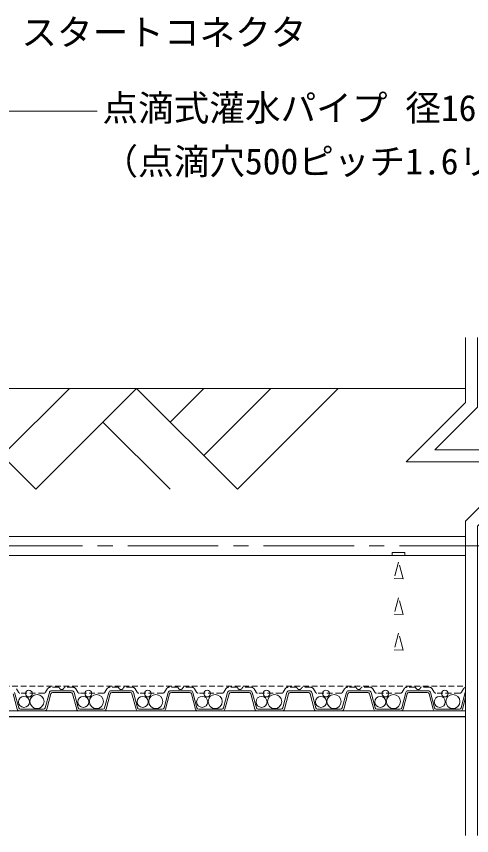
# Model space of a CAD drawing. Units: millimetres, scale not verified. Extents: x -79798 to 6167, y -2774 to 2774.
# Drawn here: x 1158 to 1541, y 1708 to 2398 of the extents above; entities that cross this region are included whole.
import ezdxf
from ezdxf.enums import TextEntityAlignment as Align

# ---------------------------------------------------------------- set-up
doc = ezdxf.new("R2010")
doc.units = ezdxf.units.MM
doc.header["$LTSCALE"] = 4
for name, pattern in [('DASHED1', [1.8, 1.2, -0.6]), ('USER2', [28.575, 19.05, -3.175, 3.175, -3.175]), ('USER3', [4.5, 3, -1.5])]:
    doc.linetypes.add(name, pattern=pattern)
for name, color, linetype, lineweight in [('0-3_moji', 7, 'Continuous', 18), ('0-4_HATCH', 9, 'Continuous', 18), ('0-5_sunpo', 7, 'Continuous', 18), ('0-A_KUTAI', 3, 'Continuous', 18), ('0-B_kansui1', 4, 'Continuous', 18), ('0-C_fd-l', 8, 'Continuous', 18), ('0-D_sinsen', 3, 'USER2', 18)]:
    doc.layers.add(name, color=color, linetype=linetype, lineweight=lineweight)
doc.styles.add('ＭＳ ゴシック', font='')
doc.styles.get('ＭＳ ゴシック').set_extended_font_data('MS Gothic')

msp = doc.modelspace()

# ---------------------------------------------------------------- linework, layer by layer
at = {"layer": '0-3_moji'}
msp.add_line((1150.887, 2318.532), (1225.439, 2318.532), dxfattribs=at)
at = {"layer": '0-4_HATCH'}
for p, q in [((1088.983, 2084.839), (1173.835, 1999.986)), ((1202.119, 2084.839), (1145.551, 2028.27)), ((1258.691, 2084.839), (1173.835, 1999.986)), ((1258.691, 2084.839), (1343.543, 1999.986)), ((1315.259, 2084.839), (1286.975, 2056.554)), ((1371.827, 2084.839), (1315.259, 2028.27)), ((1428.395, 2084.839), (1343.543, 1999.986)), ((1230.407, 2056.554), (1286.975, 1999.986))]:
    msp.add_line(p, q, dxfattribs=at)
at = {"layer": '0-5_sunpo'}
for points in [[(1535.674, 2127.732), (1535.674, 2073.148), (1485.674, 2023.148), (1585.674, 2023.148), (1535.674, 1973.148), (1535.674, 1708.243)], [(1545.674, 2127.732), (1545.674, 2069.006), (1509.816, 2033.148), (1609.816, 2033.148), (1545.674, 1969.006), (1545.674, 1708.243)]]:
    msp.add_lwpolyline(points, dxfattribs=at)
at = {"layer": '0-A_KUTAI'}
msp.add_line((1535.674, 1808.243), (385.379, 1808.243), dxfattribs=at)
msp.add_lwpolyline([(1535.674, 2084.839), (683.955, 2084.839), (628.201, 2083.29), (566.252, 2077.095)], dxfattribs=at)
at = {"layer": '0-B_kansui1'}
for p, q in [((866.152, 1960.207), (1535.674, 1960.207)), ((866.152, 1944.207), (1535.674, 1944.207))]:
    msp.add_line(p, q, dxfattribs=at)
at = {"layer": '0-B_kansui1', "linetype": 'USER3'}
msp.add_line((1484.508, 1944.207), (1484.508, 1946.605), dxfattribs=at)
msp.add_lwpolyline([(1484.508, 1946.605), (1473.871, 1946.605), (1473.871, 1944.207)], dxfattribs=at)
for points in [[(1483.038, 1924.547), (1479.19, 1938.614), (1475.451, 1924.68)], [(1483.038, 1894.547), (1479.19, 1908.614), (1475.451, 1894.68)], [(1483.038, 1864.547), (1479.19, 1878.614), (1475.451, 1864.68)]]:
    msp.add_lwpolyline(points, close=True, dxfattribs=at)
at = {"layer": '0-C_fd-l', "linetype": 'DASHED1'}
for p, q in [((635.674, 1834.043), (1535.674, 1834.043)), ((1159.237, 1828.972), (1157.548, 1831.787)), ((1183.8, 1831.787), (1182.111, 1828.972)), ((1192.845, 1833.243), (1186.372, 1833.243)), ((1204.975, 1833.243), (1198.502, 1833.243)), ((1209.237, 1828.972), (1207.548, 1831.787)), ((1233.8, 1831.787), (1232.111, 1828.972)), ((1242.845, 1833.243), (1236.372, 1833.243)), ((1254.975, 1833.243), (1248.502, 1833.243)), ((1259.237, 1828.972), (1257.548, 1831.787)), ((1283.8, 1831.787), (1282.111, 1828.972)), ((1292.845, 1833.243), (1286.372, 1833.243)), ((1304.975, 1833.243), (1298.502, 1833.243)), ((1309.237, 1828.972), (1307.548, 1831.787)), ((1333.8, 1831.787), (1332.111, 1828.972)), ((1342.845, 1833.243), (1336.372, 1833.243)), ((1354.975, 1833.243), (1348.502, 1833.243)), ((1359.237, 1828.972), (1357.548, 1831.787)), ((1383.8, 1831.787), (1382.111, 1828.972)), ((1392.845, 1833.243), (1386.372, 1833.243)), ((1404.975, 1833.243), (1398.502, 1833.243)), ((1409.237, 1828.972), (1407.548, 1831.787)), ((1433.8, 1831.787), (1432.111, 1828.972)), ((1442.845, 1833.243), (1436.372, 1833.243)), ((1454.975, 1833.243), (1448.502, 1833.243)), ((1459.237, 1828.972), (1457.548, 1831.787)), ((1483.8, 1831.787), (1482.111, 1828.972)), ((1492.845, 1833.243), (1486.372, 1833.243)), ((1504.975, 1833.243), (1498.502, 1833.243)), ((1509.237, 1828.972), (1507.548, 1831.787)), ((1533.8, 1831.787), (1532.111, 1828.972)), ((1180.825, 1828.243), (1160.523, 1828.243)), ((1230.825, 1828.243), (1210.523, 1828.243)), ((1280.825, 1828.243), (1260.523, 1828.243)), ((1330.825, 1828.243), (1310.523, 1828.243)), ((1380.825, 1828.243), (1360.523, 1828.243)), ((1430.825, 1828.243), (1410.523, 1828.243)), ((1480.825, 1828.243), (1460.523, 1828.243)), ((1530.825, 1828.243), (1510.523, 1828.243))]:
    msp.add_line(p, q, dxfattribs=at)
at = {"layer": '0-C_fd-l'}
for p, q in [((1159.529, 1815.855), (1156.071, 1828.761)), ((1185.277, 1828.761), (1181.819, 1815.855)), ((1204.139, 1830.243), (1187.208, 1830.243)), ((1203.372, 1828.743), (1187.976, 1828.743)), ((1209.529, 1815.855), (1206.071, 1828.761)), ((1235.277, 1828.761), (1231.819, 1815.855)), ((1254.139, 1830.243), (1237.208, 1830.243)), ((1253.372, 1828.743), (1237.976, 1828.743)), ((1259.529, 1815.855), (1256.071, 1828.761)), ((1285.277, 1828.761), (1281.819, 1815.855)), ((1304.139, 1830.243), (1287.208, 1830.243)), ((1303.372, 1828.743), (1287.976, 1828.743)), ((1309.529, 1815.855), (1306.071, 1828.761)), ((1335.277, 1828.761), (1331.819, 1815.855)), ((1354.139, 1830.243), (1337.208, 1830.243)), ((1353.372, 1828.743), (1337.976, 1828.743)), ((1359.529, 1815.855), (1356.071, 1828.761)), ((1385.277, 1828.761), (1381.819, 1815.855)), ((1404.139, 1830.243), (1387.208, 1830.243)), ((1403.372, 1828.743), (1387.976, 1828.743)), ((1409.529, 1815.855), (1406.071, 1828.761)), ((1435.277, 1828.761), (1431.819, 1815.855)), ((1454.139, 1830.243), (1437.208, 1830.243)), ((1453.372, 1828.743), (1437.976, 1828.743)), ((1459.529, 1815.855), (1456.071, 1828.761)), ((1485.277, 1828.761), (1481.819, 1815.855)), ((1504.139, 1830.243), (1487.208, 1830.243)), ((1503.372, 1828.743), (1487.976, 1828.743)), ((1509.529, 1815.855), (1506.071, 1828.761)), ((1535.277, 1828.761), (1531.819, 1815.855)), ((1158.279, 1814.726), (1154.821, 1827.632)), ((1186.527, 1827.632), (1183.069, 1814.726)), ((1208.279, 1814.726), (1204.821, 1827.632)), ((1236.527, 1827.632), (1233.069, 1814.726)), ((1258.279, 1814.726), (1254.821, 1827.632)), ((1286.527, 1827.632), (1283.069, 1814.726)), ((1308.279, 1814.726), (1304.821, 1827.632)), ((1336.527, 1827.632), (1333.069, 1814.726)), ((1358.279, 1814.726), (1354.821, 1827.632)), ((1386.527, 1827.632), (1383.069, 1814.726)), ((1408.279, 1814.726), (1404.821, 1827.632)), ((1436.527, 1827.632), (1433.069, 1814.726)), ((1458.279, 1814.726), (1454.821, 1827.632)), ((1486.527, 1827.632), (1483.069, 1814.726)), ((1508.279, 1814.726), (1504.821, 1827.632)), ((1535.674, 1824.448), (1533.069, 1814.726)), ((1180.37, 1814.743), (1160.978, 1814.743)), ((1230.37, 1814.743), (1210.978, 1814.743)), ((1280.37, 1814.743), (1260.978, 1814.743)), ((1330.37, 1814.743), (1310.978, 1814.743)), ((1380.37, 1814.743), (1360.978, 1814.743)), ((1430.37, 1814.743), (1410.978, 1814.743)), ((1480.37, 1814.743), (1460.978, 1814.743)), ((1530.37, 1814.743), (1510.978, 1814.743)), ((1181.137, 1813.243), (1160.211, 1813.243)), ((1231.137, 1813.243), (1210.211, 1813.243)), ((1281.137, 1813.243), (1260.211, 1813.243)), ((1331.137, 1813.243), (1310.211, 1813.243)), ((1381.137, 1813.243), (1360.211, 1813.243)), ((1431.137, 1813.243), (1410.211, 1813.243)), ((1481.137, 1813.243), (1460.211, 1813.243)), ((1531.137, 1813.243), (1510.211, 1813.243))]:
    msp.add_line(p, q, dxfattribs=at)
at = {"layer": '0-C_fd-l', "color": 6}
for p, q in [((1535.674, 1813.243), (635.674, 1813.243)), ((1535.674, 1808.543), (635.674, 1808.543))]:
    msp.add_line(p, q, dxfattribs=at)
at = {"layer": '0-C_fd-l', "color": 7}
msp.add_line((1535.674, 1808.243), (635.674, 1808.243), dxfattribs=at)
at = {"layer": '0-C_fd-l'}
for centre, radius in [((1168.122, 1827.847), 2.82), ((1218.122, 1827.847), 2.82), ((1268.122, 1827.847), 2.82), ((1318.122, 1827.847), 2.82), ((1368.122, 1827.847), 2.82), ((1418.122, 1827.847), 2.82), ((1468.122, 1827.847), 2.82), ((1518.122, 1827.847), 2.82), ((1163.891, 1820.86), 4.654), ((1174.89, 1821.142), 5.923), ((1213.891, 1820.86), 4.654), ((1224.89, 1821.142), 5.923), ((1263.891, 1820.86), 4.654), ((1274.89, 1821.142), 5.923), ((1313.891, 1820.86), 4.654), ((1324.89, 1821.142), 5.923), ((1363.891, 1820.86), 4.654), ((1374.89, 1821.142), 5.923), ((1413.891, 1820.86), 4.654), ((1424.89, 1821.142), 5.923), ((1463.891, 1820.86), 4.654), ((1474.89, 1821.142), 5.923), ((1513.891, 1820.86), 4.654), ((1524.89, 1821.142), 5.923)]:
    msp.add_circle(centre, radius, dxfattribs=at)
at = {"layer": '0-C_fd-l', "linetype": 'DASHED1'}
for centre, radius, start, end in [((1160.523, 1829.743), 1.5, 210.96376, 270), ((1180.825, 1829.743), 1.5, 270, 329.03624), ((1186.372, 1830.243), 3, 90, 149.03624), ((1192.845, 1832.243), 1, 19.47122, 90), ((1195.674, 1833.243), 2, 199.47122, 340.52878), ((1198.502, 1832.243), 1, 90, 160.52878), ((1204.975, 1830.243), 3, 30.96376, 90), ((1210.523, 1829.743), 1.5, 210.96376, 270), ((1230.825, 1829.743), 1.5, 270, 329.03624), ((1236.372, 1830.243), 3, 90, 149.03624), ((1242.845, 1832.243), 1, 19.47122, 90), ((1245.674, 1833.243), 2, 199.47122, 340.52878), ((1248.502, 1832.243), 1, 90, 160.52878), ((1254.975, 1830.243), 3, 30.96376, 90), ((1260.523, 1829.743), 1.5, 210.96376, 270), ((1280.825, 1829.743), 1.5, 270, 329.03624), ((1286.372, 1830.243), 3, 90, 149.03624), ((1292.845, 1832.243), 1, 19.47122, 90), ((1295.674, 1833.243), 2, 199.47122, 340.52878), ((1298.502, 1832.243), 1, 90, 160.52878), ((1304.975, 1830.243), 3, 30.96376, 90), ((1310.523, 1829.743), 1.5, 210.96376, 270), ((1330.825, 1829.743), 1.5, 270, 329.03624), ((1336.372, 1830.243), 3, 90, 149.03624), ((1342.845, 1832.243), 1, 19.47122, 90), ((1345.674, 1833.243), 2, 199.47122, 340.52878), ((1348.502, 1832.243), 1, 90, 160.52878), ((1354.975, 1830.243), 3, 30.96376, 90), ((1360.523, 1829.743), 1.5, 210.96376, 270), ((1380.825, 1829.743), 1.5, 270, 329.03624), ((1386.372, 1830.243), 3, 90, 149.03624), ((1392.845, 1832.243), 1, 19.47122, 90), ((1395.674, 1833.243), 2, 199.47122, 340.52878), ((1398.502, 1832.243), 1, 90, 160.52878), ((1404.975, 1830.243), 3, 30.96376, 90), ((1410.523, 1829.743), 1.5, 210.96376, 270), ((1430.825, 1829.743), 1.5, 270, 329.03624), ((1436.372, 1830.243), 3, 90, 149.03624), ((1442.845, 1832.243), 1, 19.47122, 90), ((1445.674, 1833.243), 2, 199.47122, 340.52878), ((1448.502, 1832.243), 1, 90, 160.52878), ((1454.975, 1830.243), 3, 30.96376, 90), ((1460.523, 1829.743), 1.5, 210.96376, 270), ((1480.825, 1829.743), 1.5, 270, 329.03624), ((1486.372, 1830.243), 3, 90, 149.03624), ((1492.845, 1832.243), 1, 19.47122, 90), ((1495.674, 1833.243), 2, 199.47122, 340.52878), ((1498.502, 1832.243), 1, 90, 160.52878), ((1504.975, 1830.243), 3, 30.96376, 90), ((1510.523, 1829.743), 1.5, 210.96376, 270), ((1530.825, 1829.743), 1.5, 270, 329.03624), ((1536.372, 1830.243), 3, 103.46534, 149.03624)]:
    msp.add_arc(centre, radius, start, end, dxfattribs=at)
at = {"layer": '0-C_fd-l'}
for centre, radius, start, end in [((1187.208, 1828.243), 2, 90, 165), ((1187.976, 1827.243), 1.5, 90, 165), ((1203.372, 1827.243), 1.5, 15, 90), ((1204.139, 1828.243), 2, 15, 90), ((1237.208, 1828.243), 2, 90, 165), ((1237.976, 1827.243), 1.5, 90, 165), ((1253.372, 1827.243), 1.5, 15, 90), ((1254.139, 1828.243), 2, 15, 90), ((1287.208, 1828.243), 2, 90, 165), ((1287.976, 1827.243), 1.5, 90, 165), ((1303.372, 1827.243), 1.5, 15, 90), ((1304.139, 1828.243), 2, 15, 90), ((1337.208, 1828.243), 2, 90, 165), ((1337.976, 1827.243), 1.5, 90, 165), ((1353.372, 1827.243), 1.5, 15, 90), ((1354.139, 1828.243), 2, 15, 90), ((1387.208, 1828.243), 2, 90, 165), ((1387.976, 1827.243), 1.5, 90, 165), ((1403.372, 1827.243), 1.5, 15, 90), ((1404.139, 1828.243), 2, 15, 90), ((1437.208, 1828.243), 2, 90, 165), ((1437.976, 1827.243), 1.5, 90, 165), ((1453.372, 1827.243), 1.5, 15, 90), ((1454.139, 1828.243), 2, 15, 90), ((1487.208, 1828.243), 2, 90, 165), ((1487.976, 1827.243), 1.5, 90, 165), ((1503.372, 1827.243), 1.5, 15, 90), ((1504.139, 1828.243), 2, 15, 90), ((1537.208, 1828.243), 2, 140.11446, 165), ((1160.211, 1815.243), 2, 195, 270), ((1160.978, 1816.243), 1.5, 195, 270), ((1180.37, 1816.243), 1.5, 270, 345), ((1181.137, 1815.243), 2, 270, 345), ((1210.211, 1815.243), 2, 195, 270), ((1210.978, 1816.243), 1.5, 195, 270), ((1230.37, 1816.243), 1.5, 270, 345), ((1231.137, 1815.243), 2, 270, 345), ((1260.211, 1815.243), 2, 195, 270), ((1260.978, 1816.243), 1.5, 195, 270), ((1280.37, 1816.243), 1.5, 270, 345), ((1281.137, 1815.243), 2, 270, 345), ((1310.211, 1815.243), 2, 195, 270), ((1310.978, 1816.243), 1.5, 195, 270), ((1330.37, 1816.243), 1.5, 270, 345), ((1331.137, 1815.243), 2, 270, 345), ((1360.211, 1815.243), 2, 195, 270), ((1360.978, 1816.243), 1.5, 195, 270), ((1380.37, 1816.243), 1.5, 270, 345), ((1381.137, 1815.243), 2, 270, 345), ((1410.211, 1815.243), 2, 195, 270), ((1410.978, 1816.243), 1.5, 195, 270), ((1430.37, 1816.243), 1.5, 270, 345), ((1431.137, 1815.243), 2, 270, 345), ((1460.211, 1815.243), 2, 195, 270), ((1460.978, 1816.243), 1.5, 195, 270), ((1480.37, 1816.243), 1.5, 270, 345), ((1481.137, 1815.243), 2, 270, 345), ((1510.211, 1815.243), 2, 195, 270), ((1510.978, 1816.243), 1.5, 195, 270), ((1530.37, 1816.243), 1.5, 270, 345), ((1531.137, 1815.243), 2, 270, 345)]:
    msp.add_arc(centre, radius, start, end, dxfattribs=at)
at = {"layer": '0-D_sinsen'}
msp.add_lwpolyline([(479.777, 1853.243), (479.777, 2132.207), (679.777, 2132.207), (679.777, 1952.207), (1785.674, 1952.207)], dxfattribs=at)

# ---------------------------------------------------------------- texts
at = {"layer": '0-3_moji', "style": 'ＭＳ ゴシック'}
for s, p in [('スタートコネクタ', (1161.682, 2367.223)), ('点滴式灌水パイプ 径16:FDドリップホース', (1229.939, 2303.532)), ('（点滴穴500ピッチ1.6リッター/h穴）', (1229.939, 2258.532))]:
    msp.add_text(s, height=21.99, dxfattribs=at).set_placement(p, align=Align.BOTTOM_LEFT)

doc.saveas('drawing.dxf')
